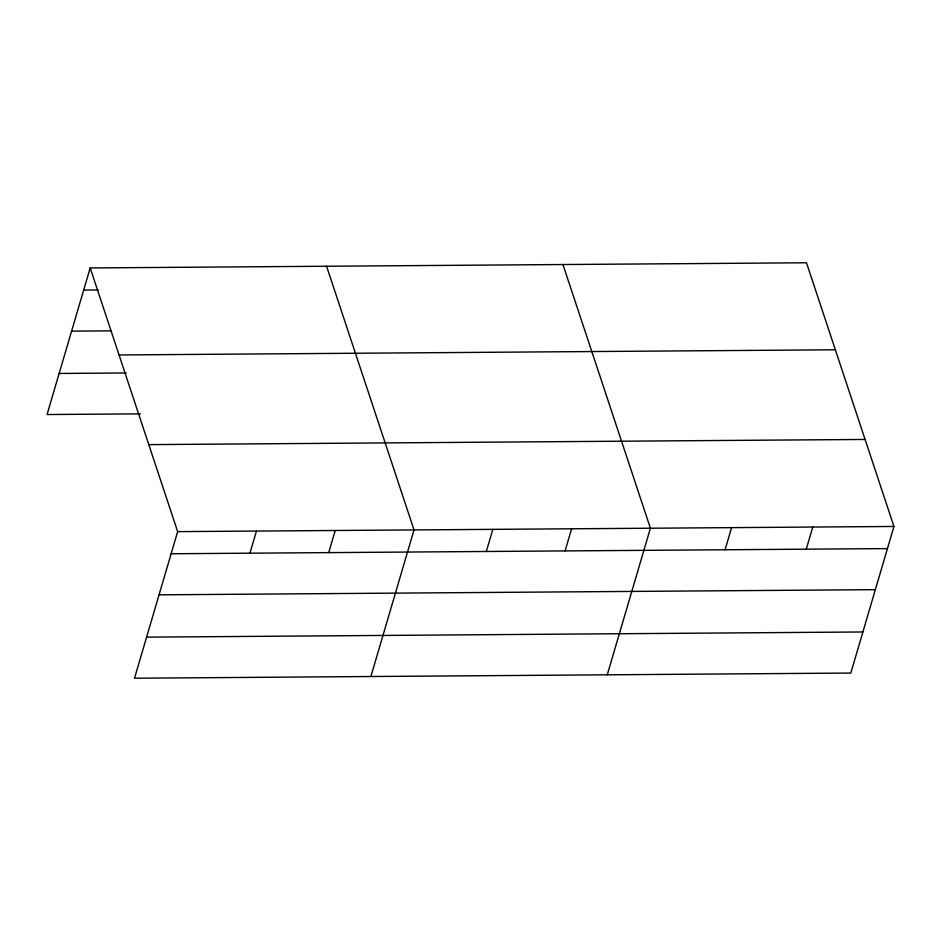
<?xml version="1.0" encoding="UTF-8"?>
<svg xmlns="http://www.w3.org/2000/svg" width="941" height="941" viewBox="0 0 941 941"><rect width="100%" height="100%" fill="white"/><g stroke="black" fill="none" stroke-linecap="round" stroke-linejoin="round"><path stroke-width="1.41" d="M90.195 267.95L177.649 531.63L134.504 678.226L850.805 673.05L893.95 526.466L806.496 262.774L90.195 267.95L47.05 414.534L140.432 413.864M249.93 553.19L256.446 531.065M328.727 552.626L335.231 530.501M370.883 676.52L414.028 529.924L326.574 266.244M486.309 551.485L492.825 529.36M565.106 550.92L571.61 528.795M607.263 674.815L650.407 528.219L562.953 264.539M725.076 549.767L731.592 527.642M806.261 549.179L812.765 527.054M83.678 290.075L98.276 289.969M71.598 331.138L110.991 330.856M119.048 354.957L835.361 349.793M59.142 373.459L126.259 372.977M148.784 444.623L865.085 439.447M177.649 531.63L893.95 526.466M171.133 553.755L887.434 548.591M159.053 594.83L875.353 589.666M146.596 637.151L862.897 631.976"/></g></svg>
